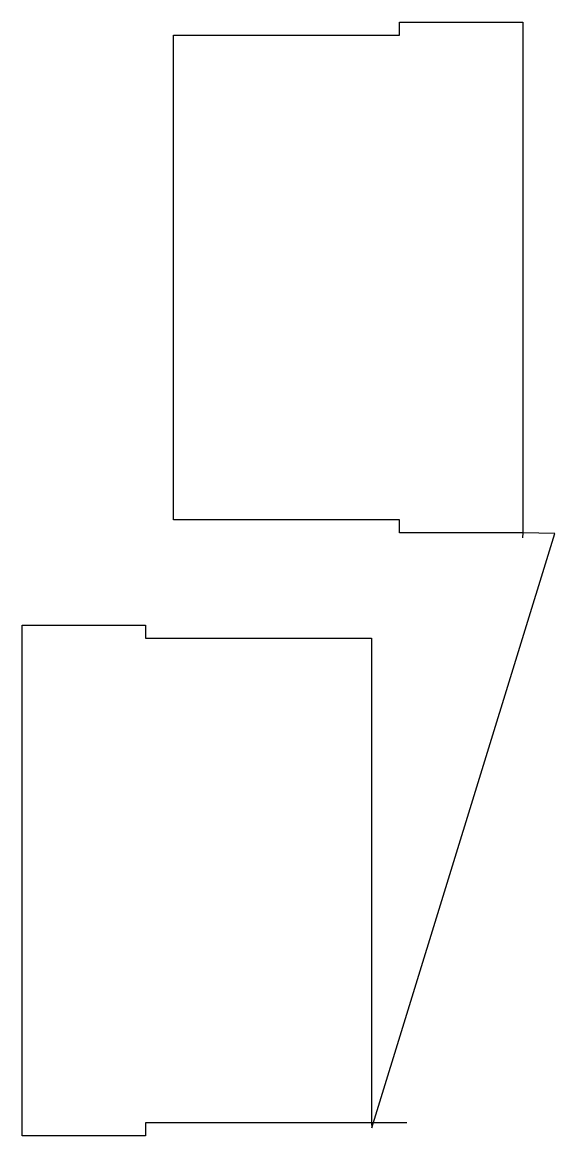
# Model space of a CAD drawing. Header units: metres. Extents: x 82 to 694, y 873 to 2152.
import ezdxf

# ---------------------------------------------------------------- set-up
doc = ezdxf.new("R2010")
doc.units = ezdxf.units.M

msp = doc.modelspace()

# ---------------------------------------------------------------- linework, layer by layer
at = {"layer": 'TOOL_0'}
for p, q in [((515.615, 2137.022), (515.615, 2152.022)), ((515.615, 2152.022), (657.115, 2152.022)), ((657.115, 2152.022), (657.115, 1565.522)), ((255.615, 1580.522), (255.615, 2137.022)), ((255.615, 2137.022), (515.615, 2137.022)), ((515.615, 1580.522), (255.615, 1580.522)), ((515.615, 1565.522), (515.615, 1580.522)), ((483.653, 882.109), (693.914, 1564.636)), ((657.115, 1565.522), (515.615, 1565.522)), ((657.115, 1565.522), (657.003, 1559.752)), ((693.914, 1564.636), (657.115, 1565.522)), ((81.958, 872.864), (81.958, 1459.364)), ((81.958, 1459.364), (223.458, 1459.364)), ((223.458, 1459.364), (223.458, 1444.364)), ((223.458, 1444.364), (483.458, 1444.364)), ((483.458, 1444.364), (483.458, 887.864)), ((483.458, 887.864), (223.458, 887.864)), ((223.458, 887.864), (223.458, 872.864)), ((523.888, 887.683), (483.458, 887.864)), ((483.458, 887.864), (483.653, 882.109)), ((223.458, 872.864), (81.958, 872.864))]:
    msp.add_line(p, q, dxfattribs=at)

doc.saveas('drawing.dxf')
